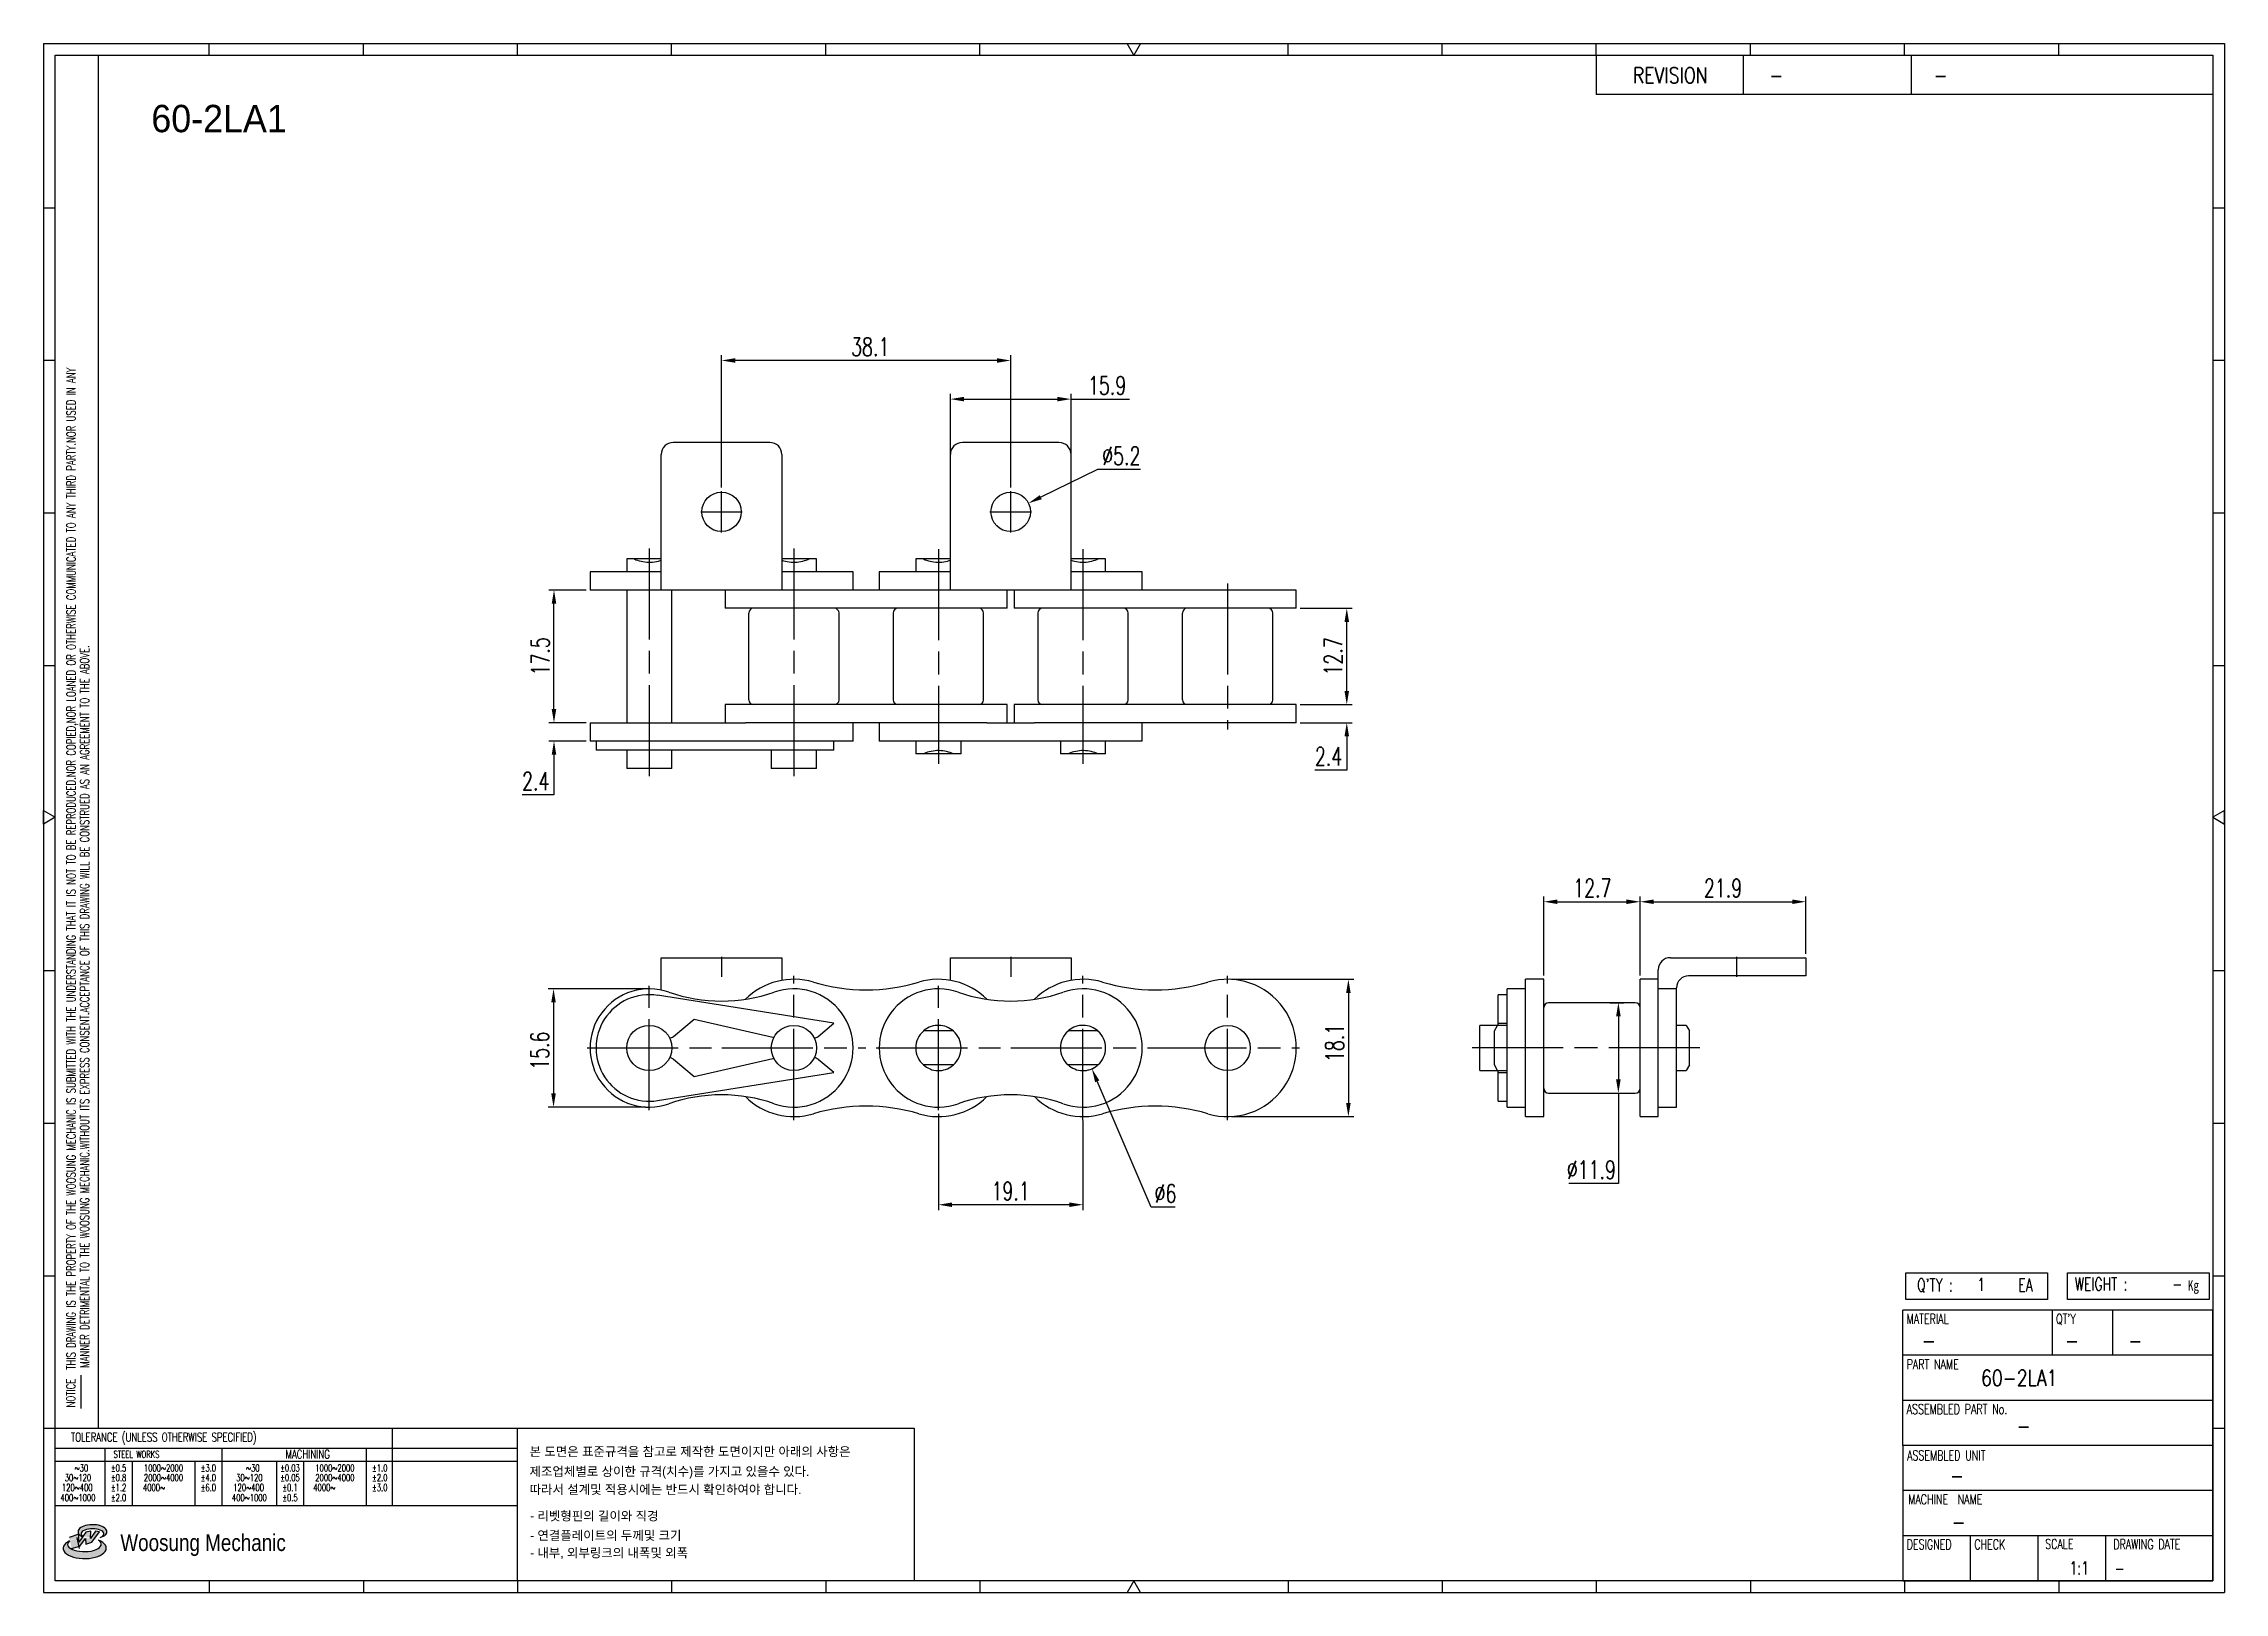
# Model space of a CAD drawing. Header units: millimetres. Extents: x 857 to 1145, y -1054 to -850.
import ezdxf
from ezdxf.enums import TextEntityAlignment as Align

# ---------------------------------------------------------------- set-up
doc = ezdxf.new("R2010")
doc.units = ezdxf.units.MM
doc.linetypes.add('AM_ISO08W050', pattern=[18, 12, -1.5, 3, -1.5])
doc.layers.get('Defpoints').update_dxf_attribs({"color": 80})
doc.layers.add('CL2', color=4, linetype='AM_ISO08W050', lineweight=25)
for name, color, linetype in [('S-DIM', 7, 'Continuous'), ('TITLE', 7, 'Continuous'), ('도면레이아웃', 7, 'Continuous')]:
    doc.layers.add(name, color=color, linetype=linetype)
doc.styles.add('HAN', font='ROMANS.shx', dxfattribs={"width": 0.7, "bigfont": 'whgtxt.shx'})
doc.styles.add('HKD_ST2', font='romans.shx', dxfattribs={"width": 0.7, "height": 4, "bigfont": '@extfont2.shx'})
doc.styles.add('HSG', font='SIMPLEX.shx', dxfattribs={"width": 0.7, "bigfont": 'HSG.shx'})
doc.styles.add('MtXpl_', font='Gulim.ttf')
doc.styles.add('SLDTEXTSTYLE4', font='arial.ttf', dxfattribs={"width": 0.8})
doc.dimstyles.new('AP1', dxfattribs={"dimtxt": 2.4, "dimasz": 1.8, "dimexe": 0.7, "dimexo": 0.5, "dimgap": 0.6, "dimtad": 1, "dimtoh": 1, "dimdec": 1, "dimrnd": 0.01, "dimzin": 9, "dimdsep": 46, "dimtxsty": 'HSG', "dimcen": 0, "dimclrd": 251, "dimclre": 251, "dimclrt": 60, "dimazin": 2, "dimtp": 1, "dimtm": 1, "dimtfac": 0.5, "dimtdec": 1, "dimtofl": 0, "dimtmove": 0, "dimatfit": 3, "dimfxl": 0, "dimtvp": 1, "dimtolj": 2, "dimlwd": -1, "dimlwe": -1, "dimarcsym": 0})

# ---------------------------------------------------------------- blocks, each defined once
blk = doc.blocks.new('MAST')
at = {"layer": '도면레이아웃'}
h = blk.add_hatch(color=10, dxfattribs=at)
h.paths.add_polyline_path([(1.544, 35.177), (1.554, 34.966), (1.779, 35.034), (2.054, 35.422), (1.908, 35.446), (1.728, 35.167), (1.741, 35.439), (1.547, 35.405), (1.292, 35.041), (1.295, 35.33), (0.943, 35.208), (1.03, 34.8), (1.336, 34.885)])
edge = h.paths.add_edge_path()
edge.add_ellipse((1.795, 35.421), major_axis=(-0.53, 0), ratio=0.487785, start_angle=122.36065, end_angle=403.39574)
edge.add_line((1.411, 35.244), (1.419, 35.261))
edge.add_ellipse((1.798, 35.344), major_axis=(-0.423, 0), ratio=0.444396, start_angle=131.58977, end_angle=386.19408, ccw=False)
edge = h.paths.add_edge_path()
edge.add_ellipse((1.512, 34.815), major_axis=(-0.793, 0), ratio=0.480113, start_angle=314.67633, end_angle=590.85213)
edge.add_ellipse((1.501, 34.958), major_axis=(-0.62, 0), ratio=0.43311, start_angle=331.7024, end_angle=574.42495, ccw=False)
at = {"color": 140}
for p, q in [((0, 90.118), (80.15, 90.118)), ((0, 90.118), (0, 33.191)), ((80.15, 90.118), (80.15, 33.191)), ((57.068, 89.693), (57.068, 88.246)), ((62.47, 89.693), (62.47, 88.246)), ((68.635, 89.693), (68.635, 88.246)), ((79.725, 88.246), (57.068, 88.246)), ((68.449, 43.961), (68.449, 44.936)), ((68.449, 44.936), (73.654, 44.936)), ((73.654, 44.936), (73.654, 43.961)), ((74.39, 43.961), (74.39, 44.936)), ((74.39, 44.936), (79.595, 44.936)), ((79.595, 44.936), (79.595, 43.961)), ((68.336, 38.59), (68.336, 43.563)), ((79.725, 43.563), (68.336, 43.563)), ((73.654, 43.961), (68.449, 43.961)), ((73.827, 43.563), (73.827, 41.905)), ((79.595, 43.961), (74.39, 43.961)), ((76.037, 43.563), (76.037, 41.905)), ((79.725, 38.59), (79.725, 43.563)), ((79.725, 41.905), (68.336, 41.905)), ((79.725, 40.248), (68.336, 40.248)), ((68.336, 38.59), (68.336, 33.616)), ((79.725, 38.59), (68.336, 38.59)), ((79.725, 33.616), (79.725, 38.59)), ((79.725, 36.932), (68.336, 36.932)), ((79.725, 35.274), (68.336, 35.274)), ((70.822, 33.616), (70.822, 35.274)), ((73.309, 33.616), (73.309, 35.274)), ((75.796, 33.616), (75.796, 35.274)), ((0, 33.191), (80.15, 33.191)), ((68.336, 33.616), (79.725, 33.616))]:
    blk.add_line(p, q, dxfattribs=at)
for p, q in [((6.089, 89.693), (6.089, 90.118)), ((11.753, 89.693), (11.753, 90.118)), ((17.418, 89.693), (17.418, 90.118)), ((23.082, 89.693), (23.082, 90.118)), ((28.746, 89.693), (28.746, 90.118)), ((34.411, 89.693), (34.411, 90.118)), ((45.739, 89.693), (45.739, 90.118)), ((51.404, 89.693), (51.404, 90.118)), ((57.068, 89.693), (57.068, 90.118)), ((62.732, 89.693), (62.732, 90.118)), ((68.397, 89.693), (68.397, 90.118)), ((74.061, 89.693), (74.061, 90.118)), ((0, 84.085), (0.425, 84.085)), ((79.725, 84.085), (80.15, 84.085)), ((0, 78.478), (0.425, 78.478)), ((79.725, 78.478), (80.15, 78.478)), ((0, 72.87), (0.425, 72.87)), ((79.725, 72.87), (80.15, 72.87)), ((0, 67.262), (0.425, 67.262)), ((79.725, 67.262), (80.15, 67.262)), ((0, 56.047), (0.425, 56.047)), ((79.725, 56.047), (80.15, 56.047)), ((0, 50.439), (0.425, 50.439)), ((79.725, 50.439), (80.15, 50.439)), ((0, 44.832), (0.425, 44.832)), ((79.725, 44.832), (80.15, 44.832)), ((1.377, 39.947), (1.377, 41.174)), ((0, 39.224), (0.425, 39.224)), ((79.725, 39.224), (80.15, 39.224)), ((6.089, 33.616), (6.089, 33.191)), ((11.753, 33.616), (11.753, 33.191)), ((17.418, 33.616), (17.418, 33.191)), ((23.082, 33.616), (23.082, 33.191)), ((28.746, 33.616), (28.746, 33.191)), ((34.411, 33.616), (34.411, 33.191)), ((45.739, 33.616), (45.739, 33.191)), ((51.404, 33.616), (51.404, 33.191)), ((57.068, 33.616), (57.068, 33.191)), ((62.732, 33.616), (62.732, 33.191)), ((68.397, 33.616), (68.397, 33.191)), ((74.061, 33.616), (74.061, 33.191))]:
    blk.add_line(p, q)
at = {"color": 2}
for p, q in [((2.017, 39.224), (2.017, 89.693)), ((0.425, 39.224), (17.418, 39.224)), ((0.425, 38.487), (17.418, 38.487)), ((2.257, 38.487), (2.257, 36.382)), ((6.557, 38.5), (6.557, 36.382)), ((11.857, 38.487), (11.857, 36.382)), ((12.816, 39.224), (12.816, 36.382)), ((17.418, 33.616), (17.418, 39.224)), ((0.425, 38.012), (17.418, 38.012)), ((3.257, 38.012), (3.257, 36.382)), ((5.557, 38.012), (5.557, 36.382)), ((8.557, 38.012), (8.557, 36.382)), ((9.557, 38.026), (9.557, 36.382)), ((0.425, 36.382), (17.418, 36.382))]:
    blk.add_line(p, q, dxfattribs=at)
for points in [[(40.075, 89.693), (39.83, 90.118), (40.32, 90.118)], [(0.425, 61.679), (0, 61.433), (0, 61.924)], [(79.725, 61.679), (80.15, 61.433), (80.15, 61.924)], [(40.075, 33.616), (39.83, 33.191), (40.32, 33.191)]]:
    blk.add_lwpolyline(points, close=True)
at = {"color": 140}
blk.add_lwpolyline([(0.425, 89.693), (79.725, 89.693), (79.725, 33.616), (0.425, 33.616)], close=True, dxfattribs=at)
at = {"layer": '도면레이아웃'}
for p, q in [((1.295, 35.33), (0.943, 35.208)), ((1.547, 35.405), (1.292, 35.041)), ((1.292, 35.041), (1.295, 35.33)), ((1.741, 35.439), (1.547, 35.405)), ((1.908, 35.446), (1.728, 35.167)), ((1.728, 35.167), (1.741, 35.439)), ((1.779, 35.034), (2.054, 35.422)), ((2.054, 35.422), (1.908, 35.446)), ((1.03, 34.8), (1.336, 34.885)), ((1.224, 35.208), (1.311, 34.8)), ((1.224, 35.208), (1.224, 35.208)), ((1.336, 34.885), (1.544, 35.177)), ((1.419, 35.261), (1.411, 35.244)), ((1.544, 35.177), (1.554, 34.966)), ((1.554, 34.966), (1.779, 35.034))]:
    blk.add_line(p, q, dxfattribs=at)
for centre, major_axis, ratio, start_param, end_param in [((1.795, 35.421), (-0.53, 0), 0.487785, 2.135596, 7.040584), ((1.798, 35.344), (-0.423, 0), 0.444396, 2.296675, 6.740358), ((1.512, 34.815), (-0.793, 0), 0.480113, 5.492138, 10.312315), ((1.501, 34.958), (-0.62, 0), 0.43311, 5.789299, 10.025607)]:
    blk.add_ellipse(centre, major_axis=major_axis, ratio=ratio, start_param=start_param, end_param=end_param, dxfattribs=at)
for s, height, style, width, p in [('REVISION', 0.5806, 'HAN', 0.8, (58.415, 88.664)), ('-', 0.581, 'HAN', 0.8, (63.426, 88.664)), ('-', 0.581, 'HAN', 0.8, (69.468, 88.664)), ("Q'TY : ", 0.4746, 'HKD_ST2', 0.7, (68.857, 44.253)), ('1', 0.475, 'HKD_ST2', 0.7, (71.071, 44.275)), ('EA', 0.4746, 'HKD_ST2', 0.7, (72.578, 44.253)), ('WEIGHT : ', 0.4746, 'HKD_ST2', 0.7, (74.65, 44.286)), ('-', 0.581, 'HAN', 0.8, (69.029, 42.157)), ('-', 0.581, 'HAN', 0.8, (74.289, 42.157)), ('-', 0.581, 'HAN', 0.8, (76.623, 42.157)), ('-', 0.581, 'HAN', 0.8, (72.515, 39.013)), ('-', 0.581, 'HAN', 0.8, (70.067, 37.189)), ('-', 0.581, 'HAN', 0.8, (70.126, 35.48)), ('1:1', 0.4746, 'HKD_ST2', 0.7, (74.458, 33.848)), ('-', 0.475, 'HKD_ST2', 0.7, (76.112, 33.837))]:
    blk.add_text(s, height=height, dxfattribs=dict(style=style, width=width)).set_placement(p)
at = {"color": 6, "style": 'HKD_ST2', "width": 0.7}
for s, p in [(' THIS DRAWING IS THE PROPERTY OF THE WOOSUNG MECHANIC IS SUBMITTED WITH THE UNDERSTANDING THAT IT IS NOT TO BE REPRODUCED.NOR COPIED,NOR LOANED OR OTHERWISE COMMUNICATED TO ANY THIRD PARTY.NOR USED IN ANY', (1.173, 41.217)), ('MANNER DETRIMENTAL TO THE WOOSUNG MECHANIC.WITHOUT ITS EXPRESS CONSENT.ACCEPTANCE OF THIS DRAWING WILL BE CONSTRUED AS AN AGREEMENT TO THE ABOVE.', (1.672, 41.447))]:
    blk.add_text(s, height=0.326266, rotation=90, dxfattribs=at).set_placement(p)
at = {"style": 'HKD_ST2', "width": 0.7}
blk.add_text('-', height=0.475, dxfattribs=at).set_placement((78.613, 44.286), align=Align.RIGHT)
at = {"color": 254, "style": 'HKD_ST2', "width": 0.7}
for s, height, p in [('MATERIAL', 0.3651, (68.474, 43.425)), ("QT'Y", 0.3651, (73.965, 43.425)), ('PART NAME', 0.3651, (68.474, 41.756)), ('ASSEMBLED PART No.', 0.36511, (68.474, 40.109)), ('ASSEMBLED UNIT', 0.36511, (68.49, 38.408)), ('MACHINE  NAME', 0.36511, (68.532, 36.794)), ('DESIGNED', 0.3651, (68.474, 35.136)), ('CHECK', 0.3651, (70.961, 35.136)), ('SCALE', 0.3651, (73.566, 35.153)), ('DRAWING DATE', 0.36511, (76.071, 35.141))]:
    blk.add_text(s, height=height, dxfattribs=at).set_placement(p, align=Align.TOP_LEFT)
at = {"style": 'HKD_ST2', "width": 0.7}
blk.add_text('NOTICE', height=0.3263, rotation=90, dxfattribs=at).set_placement((1.163, 39.988))
blk.add_text('TOLERANCE (UNLESS OTHERWISE SPECIFIED)', height=0.32627, dxfattribs=at).set_placement((4.417, 38.896), align=Align.MIDDLE_CENTER)
at = {"color": 4, "style": 'HKD_ST2', "width": 0.7}
for s, height, p in [('%%12630', 0.261, (1.389, 37.762)), ('1000%%1262000', 0.26101, (4.407, 37.762)), ('%%12630', 0.261, (7.689, 37.762)), ('1000%%1262000', 0.26101, (10.707, 37.762)), ('120%%126400', 0.26101, (1.237, 37.045)), ('30%%126120', 0.261, (1.263, 37.411)), ('4000%%126', 0.261, (4.061, 37.045)), ('2000%%1264000', 0.26101, (4.407, 37.411)), ('120%%126400', 0.26101, (7.537, 37.045)), ('30%%126120', 0.261, (7.563, 37.411)), ('4000%%126', 0.261, (10.321, 37.045)), ('2000%%1264000', 0.26101, (10.707, 37.411)), ('400%%1261000', 0.26101, (1.263, 36.67)), ('400%%1261000', 0.26101, (7.563, 36.67))]:
    blk.add_text(s, height=height, dxfattribs=at).set_placement(p, align=Align.MIDDLE_CENTER)
for s, height, p in [('%%P0.5', 0.261, (2.757, 37.762)), ('STEEL WORKS', 0.26101, (3.416, 38.268)), ('%%P3.0', 0.261, (6.057, 37.762)), ('%%P0.03', 0.261, (9.057, 37.762)), ('MACHINING', 0.3263, (9.707, 38.27)), ('%%P1.0', 0.261, (12.357, 37.762)), ('%%P0.8', 0.261, (2.757, 37.411)), ('%%P1.2', 0.261, (2.757, 37.045)), ('%%P4.0', 0.261, (6.057, 37.411)), ('%%P6.0', 0.261, (6.057, 37.045)), ('%%P0.05', 0.261, (9.057, 37.411)), ('%%P0.1', 0.261, (9.057, 37.045)), ('%%P2.0', 0.261, (12.357, 37.411)), ('%%P3.0', 0.261, (12.357, 37.045)), ('%%P2.0', 0.261, (2.757, 36.67)), ('%%P0.5', 0.261, (9.057, 36.67))]:
    blk.add_text(s, height=height, dxfattribs=at).set_placement(p, align=Align.MIDDLE)
at = {"color": 1, "style": 'SLDTEXTSTYLE4', "width": 0.8}
blk.add_text('Woosung Mechanic', height=0.61957, dxfattribs=at).set_placement((2.822, 34.711))
at = {"layer": 'TITLE', "width": 0.8}
blk.add_text('Kg', height=0.3789, dxfattribs=at).set_placement((78.807, 44.286))
blk = doc.blocks.new('*D2')
at = {"layer": 'Defpoints', "color": 0, "transparency": 16777216}
for p in [(1067.69, -962.83), (1054.99, -973.05), (1067.69, -973.05)]:
    blk.add_point(p, dxfattribs=at)
at = {"layer": 'S-DIM', "color": 251, "linetype": 'ByBlock', "transparency": 16777216}
for p, q in [((1054.99, -972.55), (1054.99, -962.13)), ((1067.69, -972.55), (1067.69, -962.13)), ((1056.79, -962.83), (1065.89, -962.83))]:
    blk.add_line(p, q, dxfattribs=at)
at = {"layer": 'S-DIM', "color": 251, "transparency": 16777216}
for points in [[(1056.79, -962.53), (1056.79, -963.13), (1054.99, -962.83)], [(1065.89, -962.53), (1065.89, -963.13), (1067.69, -962.83)]]:
    blk.add_solid(points, dxfattribs=at)
at = {"layer": 'S-DIM', "color": 60, "transparency": 16777216, "insert": (1061.4, -961.03), "char_height": 2.4, "attachment_point": 5, "style": 'HSG'}
blk.add_mtext('\\A2;12.7', dxfattribs=at)
blk = doc.blocks.new('*D3')
at = {"layer": 'Defpoints', "color": 0, "transparency": 16777216}
for p in [(1089.54, -962.83), (1089.54, -970.2), (1067.69, -973.05)]:
    blk.add_point(p, dxfattribs=at)
at = {"layer": 'S-DIM', "color": 251, "linetype": 'ByBlock', "transparency": 16777216}
for p, q in [((1067.69, -972.55), (1067.69, -962.13)), ((1089.54, -969.7), (1089.54, -962.13)), ((1069.49, -962.83), (1087.74, -962.83))]:
    blk.add_line(p, q, dxfattribs=at)
at = {"layer": 'S-DIM', "color": 251, "transparency": 16777216}
for points in [[(1069.49, -962.53), (1069.49, -963.13), (1067.69, -962.83)], [(1087.74, -962.53), (1087.74, -963.13), (1089.54, -962.83)]]:
    blk.add_solid(points, dxfattribs=at)
at = {"layer": 'S-DIM', "color": 60, "transparency": 16777216, "insert": (1078.62, -961.03), "char_height": 2.4, "attachment_point": 5, "style": 'HSG'}
blk.add_mtext('\\A2;21.9', dxfattribs=at)
blk = doc.blocks.new('*D4')
at = {"layer": 'Defpoints', "color": 0, "transparency": 16777216}
for p in [(1063.2, -976.14), (1063.2, -988.05), (1064.83, -988.05)]:
    blk.add_point(p, dxfattribs=at)
at = {"layer": 'S-DIM', "color": 251, "linetype": 'ByBlock', "transparency": 16777216}
for p, q in [((1063.7, -976.14), (1065.53, -976.14)), ((1064.83, -977.94), (1064.83, -986.25)), ((1063.7, -988.05), (1065.53, -988.05)), ((1064.83, -988.05), (1064.83, -999.96)), ((1064.83, -999.96), (1058.31, -999.96))]:
    blk.add_line(p, q, dxfattribs=at)
at = {"layer": 'S-DIM', "color": 251, "transparency": 16777216}
for points in [[(1064.53, -977.94), (1065.13, -977.94), (1064.83, -976.14)], [(1064.53, -986.25), (1065.13, -986.25), (1064.83, -988.05)]]:
    blk.add_solid(points, dxfattribs=at)
at = {"layer": 'S-DIM', "color": 60, "transparency": 16777216, "insert": (1061.27, -998.16), "char_height": 2.4, "attachment_point": 5, "style": 'HSG'}
blk.add_mtext('\\A2;%%c11.9', dxfattribs=at)
blk = doc.blocks.new('*D5')
at = {"layer": 'Defpoints', "color": 0, "transparency": 16777216}
for p in [(1022.38, -936.85), (1022.38, -939.25), (1029.04, -936.85)]:
    blk.add_point(p, dxfattribs=at)
at = {"layer": 'S-DIM', "color": 251, "linetype": 'ByBlock', "transparency": 16777216}
for p, q in [((1029.04, -935.05), (1029.04, -933.25)), ((1022.88, -936.85), (1029.74, -936.85)), ((1022.88, -939.25), (1029.74, -939.25)), ((1029.04, -941.05), (1029.04, -945.47)), ((1029.04, -945.47), (1024.84, -945.47))]:
    blk.add_line(p, q, dxfattribs=at)
at = {"layer": 'S-DIM', "color": 251, "transparency": 16777216}
for points in [[(1028.74, -935.05), (1029.34, -935.05), (1029.04, -936.85)], [(1028.74, -941.05), (1029.34, -941.05), (1029.04, -939.25)]]:
    blk.add_solid(points, dxfattribs=at)
at = {"layer": 'S-DIM', "color": 60, "transparency": 16777216, "insert": (1026.64, -943.67), "char_height": 2.4, "attachment_point": 5, "style": 'HSG'}
blk.add_mtext('\\A2;2.4', dxfattribs=at)
blk = doc.blocks.new('*D6')
at = {"layer": 'Defpoints', "color": 0, "transparency": 16777216}
for p in [(1022.38, -924.15), (1029.04, -924.15), (1022.38, -936.85)]:
    blk.add_point(p, dxfattribs=at)
at = {"layer": 'S-DIM', "color": 251, "linetype": 'ByBlock', "transparency": 16777216}
for p, q in [((1022.88, -924.15), (1029.74, -924.15)), ((1029.04, -935.05), (1029.04, -925.95)), ((1022.88, -936.85), (1029.74, -936.85))]:
    blk.add_line(p, q, dxfattribs=at)
at = {"layer": 'S-DIM', "color": 251, "transparency": 16777216}
for points in [[(1028.74, -925.95), (1029.34, -925.95), (1029.04, -924.15)], [(1028.74, -935.05), (1029.34, -935.05), (1029.04, -936.85)]]:
    blk.add_solid(points, dxfattribs=at)
at = {"layer": 'S-DIM', "color": 60, "transparency": 16777216, "insert": (1027.24, -930.5), "char_height": 2.4, "attachment_point": 5, "rotation": 90, "style": 'HSG'}
blk.add_mtext('\\A2;12.7', dxfattribs=at)
blk = doc.blocks.new('*D7')
at = {"layer": 'Defpoints', "color": 0, "transparency": 16777216}
for p in [(946.65, -891.5), (946.65, -908.72), (984.75, -908.72)]:
    blk.add_point(p, dxfattribs=at)
at = {"layer": 'S-DIM', "color": 251, "linetype": 'ByBlock', "transparency": 16777216}
for p, q in [((946.65, -908.22), (946.65, -890.8)), ((984.75, -908.22), (984.75, -890.8)), ((982.95, -891.5), (948.45, -891.5))]:
    blk.add_line(p, q, dxfattribs=at)
at = {"layer": 'S-DIM', "color": 251, "transparency": 16777216}
for points in [[(948.45, -891.2), (948.45, -891.8), (946.65, -891.5)], [(982.95, -891.2), (982.95, -891.8), (984.75, -891.5)]]:
    blk.add_solid(points, dxfattribs=at)
at = {"layer": 'S-DIM', "color": 60, "transparency": 16777216, "insert": (966.24, -889.7), "char_height": 2.4, "attachment_point": 5, "style": 'HSG'}
blk.add_mtext('\\A2;38.1', dxfattribs=at)
blk = doc.blocks.new('*D8')
at = {"layer": 'Defpoints', "color": 0, "transparency": 16777216}
for p in [(992.7, -896.59), (976.8, -905.1), (992.7, -906.06)]:
    blk.add_point(p, dxfattribs=at)
at = {"layer": 'S-DIM', "color": 251, "linetype": 'ByBlock', "transparency": 16777216}
for p, q in [((976.8, -904.6), (976.8, -895.89)), ((978.6, -896.59), (990.9, -896.59)), ((992.7, -905.56), (992.7, -895.89)), ((992.7, -896.59), (1000.42, -896.59))]:
    blk.add_line(p, q, dxfattribs=at)
at = {"layer": 'S-DIM', "color": 251, "transparency": 16777216}
for points in [[(978.6, -896.29), (978.6, -896.89), (976.8, -896.59)], [(990.9, -896.29), (990.9, -896.89), (992.7, -896.59)]]:
    blk.add_solid(points, dxfattribs=at)
at = {"layer": 'S-DIM', "color": 60, "transparency": 16777216, "insert": (997.46, -894.79), "char_height": 2.4, "attachment_point": 5, "style": 'HSG'}
blk.add_mtext('\\A2;15.9', dxfattribs=at)
blk = doc.blocks.new('*D9')
at = {"layer": 'Defpoints', "color": 0, "transparency": 16777216}
for p in [(987.09, -910.31), (982.41, -912.59)]:
    blk.add_point(p, dxfattribs=at)
at = {"layer": 'S-DIM', "color": 251, "linetype": 'ByBlock', "transparency": 16777216}
for p, q in [((996.21, -905.87), (988.71, -909.52)), ((1001.85, -905.87), (996.21, -905.87))]:
    blk.add_line(p, q, dxfattribs=at)
at = {"layer": 'S-DIM', "color": 251, "transparency": 16777216}
blk.add_solid([(988.58, -909.25), (988.84, -909.79), (987.09, -910.31)], dxfattribs=at)
at = {"layer": 'S-DIM', "color": 60, "transparency": 16777216, "insert": (999.33, -904.07), "char_height": 2.4, "attachment_point": 5, "style": 'HSG'}
blk.add_mtext('\\A2;∅5.2', dxfattribs=at)
blk = doc.blocks.new('*D10')
at = {"layer": 'Defpoints', "color": 0, "transparency": 16777216}
for p in [(924.57, -939.25), (929.33, -939.25), (929.33, -941.65)]:
    blk.add_point(p, dxfattribs=at)
at = {"layer": 'S-DIM', "color": 251, "linetype": 'ByBlock', "transparency": 16777216}
for p, q in [((924.57, -937.45), (924.57, -935.65)), ((928.83, -939.25), (923.87, -939.25)), ((928.83, -941.65), (923.87, -941.65)), ((924.57, -943.45), (924.57, -948.74)), ((924.57, -948.74), (920.37, -948.74))]:
    blk.add_line(p, q, dxfattribs=at)
at = {"layer": 'S-DIM', "color": 251, "transparency": 16777216}
for points in [[(924.27, -937.45), (924.87, -937.45), (924.57, -939.25)], [(924.27, -943.45), (924.87, -943.45), (924.57, -941.65)]]:
    blk.add_solid(points, dxfattribs=at)
at = {"layer": 'S-DIM', "color": 60, "transparency": 16777216, "insert": (922.17, -946.94), "char_height": 2.4, "attachment_point": 5, "style": 'HSG'}
blk.add_mtext('\\A2;2.4', dxfattribs=at)
blk = doc.blocks.new('*D11')
at = {"layer": 'Defpoints', "color": 0, "transparency": 16777216}
for p in [(924.57, -921.75), (929.33, -921.75), (929.33, -939.25)]:
    blk.add_point(p, dxfattribs=at)
at = {"layer": 'S-DIM', "color": 251, "linetype": 'ByBlock', "transparency": 16777216}
for p, q in [((928.83, -921.75), (923.87, -921.75)), ((924.57, -937.45), (924.57, -923.55)), ((928.83, -939.25), (923.87, -939.25))]:
    blk.add_line(p, q, dxfattribs=at)
at = {"layer": 'S-DIM', "color": 251, "transparency": 16777216}
for points in [[(924.27, -923.55), (924.87, -923.55), (924.57, -921.75)], [(924.27, -937.45), (924.87, -937.45), (924.57, -939.25)]]:
    blk.add_solid(points, dxfattribs=at)
at = {"layer": 'S-DIM', "color": 60, "transparency": 16777216, "insert": (922.77, -930.5), "char_height": 2.4, "attachment_point": 5, "rotation": 90, "style": 'HSG'}
blk.add_mtext('\\A2;17.5', dxfattribs=at)
blk = doc.blocks.new('*D12')
at = {"layer": 'Defpoints', "color": 0, "transparency": 16777216}
for p in [(937.13, -974.3), (924.51, -989.9), (937.13, -989.9)]:
    blk.add_point(p, dxfattribs=at)
at = {"layer": 'S-DIM', "color": 251, "linetype": 'ByBlock', "transparency": 16777216}
for p, q in [((936.63, -974.3), (923.81, -974.3)), ((924.51, -976.1), (924.51, -988.1)), ((936.63, -989.9), (923.81, -989.9))]:
    blk.add_line(p, q, dxfattribs=at)
at = {"layer": 'S-DIM', "color": 251, "transparency": 16777216}
for points in [[(924.21, -976.1), (924.81, -976.1), (924.51, -974.3)], [(924.21, -988.1), (924.81, -988.1), (924.51, -989.9)]]:
    blk.add_solid(points, dxfattribs=at)
at = {"layer": 'S-DIM', "color": 60, "transparency": 16777216, "insert": (922.71, -982.46), "char_height": 2.4, "attachment_point": 5, "rotation": 90, "style": 'HSG'}
blk.add_mtext('\\A2;15.6', dxfattribs=at)
blk = doc.blocks.new('*D13')
at = {"layer": 'Defpoints', "color": 0, "transparency": 16777216}
for p in [(1013.33, -973.05), (1013.33, -991.15), (1029.25, -991.15)]:
    blk.add_point(p, dxfattribs=at)
at = {"layer": 'S-DIM', "color": 251, "linetype": 'ByBlock', "transparency": 16777216}
for p, q in [((1013.83, -973.05), (1029.95, -973.05)), ((1029.25, -974.85), (1029.25, -989.35)), ((1013.83, -991.15), (1029.95, -991.15))]:
    blk.add_line(p, q, dxfattribs=at)
at = {"layer": 'S-DIM', "color": 251, "transparency": 16777216}
for points in [[(1028.95, -974.85), (1029.55, -974.85), (1029.25, -973.05)], [(1028.95, -989.35), (1029.55, -989.35), (1029.25, -991.15)]]:
    blk.add_solid(points, dxfattribs=at)
at = {"layer": 'S-DIM', "color": 60, "transparency": 16777216, "insert": (1027.45, -981.43), "char_height": 2.4, "attachment_point": 5, "rotation": 90, "style": 'HSG'}
blk.add_mtext('\\A2;18.1', dxfattribs=at)
blk = doc.blocks.new('*D14')
at = {"layer": 'Defpoints', "color": 0, "transparency": 16777216}
for p in [(975.23, -990.29), (994.28, -991.15), (975.23, -1002.76)]:
    blk.add_point(p, dxfattribs=at)
at = {"layer": 'S-DIM', "color": 251, "linetype": 'ByBlock', "transparency": 16777216}
for p, q in [((975.23, -990.79), (975.23, -1003.46)), ((994.28, -991.65), (994.28, -1003.46)), ((992.48, -1002.76), (977.03, -1002.76))]:
    blk.add_line(p, q, dxfattribs=at)
at = {"layer": 'S-DIM', "color": 251, "transparency": 16777216}
for points in [[(977.03, -1002.46), (977.03, -1003.06), (975.23, -1002.76)], [(992.48, -1002.46), (992.48, -1003.06), (994.28, -1002.76)]]:
    blk.add_solid(points, dxfattribs=at)
at = {"layer": 'S-DIM', "color": 60, "transparency": 16777216, "insert": (984.74, -1000.96), "char_height": 2.4, "attachment_point": 5, "style": 'HSG'}
blk.add_mtext('\\A2;19.1', dxfattribs=at)
blk = doc.blocks.new('*D15')
at = {"layer": 'Defpoints', "color": 0, "transparency": 16777216}
for p in [(993.1, -979.36), (995.45, -984.84)]:
    blk.add_point(p, dxfattribs=at)
at = {"layer": 'S-DIM', "color": 251, "linetype": 'ByBlock', "transparency": 16777216}
for p, q in [((1003.27, -1003.08), (996.16, -986.49)), ((1006.43, -1003.08), (1003.27, -1003.08))]:
    blk.add_line(p, q, dxfattribs=at)
blk.add_arc((994.28, -982.1), 2.98, 279.7382, 301.7962, dxfattribs=at)
at = {"layer": 'S-DIM', "color": 251, "transparency": 16777216}
blk.add_solid([(996.43, -986.37), (995.88, -986.61), (995.45, -984.84)], dxfattribs=at)
at = {"layer": 'S-DIM', "color": 60, "transparency": 16777216, "insert": (1005.15, -1001.28), "char_height": 2.4, "attachment_point": 5, "style": 'HSG'}
blk.add_mtext('\\A2;∅6', dxfattribs=at)

msp = doc.modelspace()

# ---------------------------------------------------------------- linework, layer by layer
for p, q in [((953.01, -902.3), (940.29, -902.3)), ((991.11, -902.3), (978.39, -902.3)), ((938.7, -921.75), (938.7, -903.89)), ((954.6, -903.89), (954.6, -921.75)), ((976.8, -921.75), (976.8, -903.89)), ((992.7, -921.75), (992.7, -903.89)), ((938.7, -919.35), (929.33, -919.35)), ((929.33, -919.35), (929.33, -921.75)), ((938.7, -917.65), (934.15, -917.65)), ((934.15, -917.65), (934.15, -919.35)), ((935.16, -917.65), (935.36, -917.75)), ((935.36, -917.75), (935.57, -917.83)), ((935.57, -917.83), (935.8, -917.9)), ((935.8, -917.9), (936.04, -917.96)), ((936.04, -917.96), (936.28, -918.01)), ((936.28, -918.01), (936.54, -918.05)), ((936.54, -918.05), (936.79, -918.07)), ((936.79, -918.07), (937.05, -918.08)), ((937.05, -918.08), (937.31, -918.08)), ((937.31, -918.08), (937.57, -918.06)), ((937.57, -918.06), (937.83, -918.03)), ((937.83, -918.03), (938.08, -917.99)), ((938.08, -917.99), (938.32, -917.94)), ((938.32, -917.94), (938.55, -917.87)), ((938.55, -917.87), (938.7, -917.82)), ((959.16, -917.65), (954.6, -917.65)), ((954.6, -917.82), (954.83, -917.9)), ((963.98, -919.35), (954.6, -919.35)), ((954.83, -917.9), (955.06, -917.96)), ((955.06, -917.96), (955.31, -918.01)), ((955.31, -918.01), (955.56, -918.04)), ((955.56, -918.04), (955.82, -918.07)), ((955.82, -918.07), (956.08, -918.08)), ((956.08, -918.08), (956.34, -918.08)), ((956.34, -918.08), (956.6, -918.06)), ((956.6, -918.06), (956.85, -918.04)), ((956.85, -918.04), (957.1, -918)), ((957.1, -918), (957.35, -917.94)), ((957.35, -917.94), (957.58, -917.88)), ((957.58, -917.88), (957.8, -917.8)), ((957.8, -917.8), (958.01, -917.72)), ((958.01, -917.72), (958.15, -917.65)), ((959.16, -919.35), (959.16, -917.65)), ((963.98, -921.75), (963.98, -919.35)), ((976.8, -919.35), (967.43, -919.35)), ((967.43, -919.35), (967.43, -921.75)), ((976.8, -917.65), (972.25, -917.65)), ((972.25, -917.65), (972.25, -919.35)), ((973.26, -917.65), (973.46, -917.75)), ((973.46, -917.75), (973.67, -917.83)), ((973.67, -917.83), (973.9, -917.9)), ((973.9, -917.9), (974.14, -917.96)), ((974.14, -917.96), (974.38, -918.01)), ((974.38, -918.01), (974.64, -918.05)), ((974.64, -918.05), (974.89, -918.07)), ((974.89, -918.07), (975.15, -918.08)), ((975.15, -918.08), (975.41, -918.08)), ((975.41, -918.08), (975.67, -918.06)), ((975.67, -918.06), (975.93, -918.03)), ((975.93, -918.03), (976.18, -917.99)), ((976.18, -917.99), (976.42, -917.94)), ((976.42, -917.94), (976.65, -917.87)), ((976.65, -917.87), (976.8, -917.82)), ((997.26, -917.65), (992.7, -917.65)), ((992.7, -917.82), (992.93, -917.9)), ((1002.08, -919.35), (992.7, -919.35)), ((992.93, -917.9), (993.16, -917.96)), ((993.16, -917.96), (993.41, -918.01)), ((993.41, -918.01), (993.66, -918.04)), ((993.66, -918.04), (993.92, -918.07)), ((993.92, -918.07), (994.18, -918.08)), ((994.18, -918.08), (994.44, -918.08)), ((994.44, -918.08), (994.7, -918.06)), ((994.7, -918.06), (994.95, -918.04)), ((994.95, -918.04), (995.2, -918)), ((995.2, -918), (995.45, -917.94)), ((995.45, -917.94), (995.68, -917.88)), ((995.68, -917.88), (995.9, -917.8)), ((995.9, -917.8), (996.11, -917.72)), ((996.11, -917.72), (996.25, -917.65)), ((997.26, -919.35), (997.26, -917.65)), ((1002.08, -921.75), (1002.08, -919.35)), ((954.6, -921.75), (929.33, -921.75)), ((934.15, -921.75), (934.15, -939.25)), ((940.11, -939.25), (940.11, -921.75)), ((947.13, -921.75), (947.13, -924.15)), ((976.8, -921.75), (954.6, -921.75)), ((992.7, -921.75), (976.8, -921.75)), ((984.28, -924.15), (984.28, -921.75)), ((985.23, -921.75), (985.23, -924.15)), ((1022.38, -921.75), (992.7, -921.75)), ((1022.38, -924.15), (1022.38, -921.75)), ((984.28, -924.15), (947.13, -924.15)), ((950.22, -924.79), (950.22, -936.22)), ((962.13, -936.22), (962.13, -924.79)), ((969.27, -924.79), (969.27, -936.22)), ((981.18, -936.22), (981.18, -924.79)), ((1022.38, -924.15), (985.23, -924.15)), ((988.32, -924.79), (988.32, -936.22)), ((1000.23, -936.22), (1000.23, -924.79)), ((1007.37, -924.79), (1007.37, -936.22)), ((1019.28, -936.22), (1019.28, -924.79)), ((929.33, -939.25), (949.79, -939.25)), ((929.33, -939.25), (929.33, -941.65)), ((947.13, -936.85), (947.13, -939.25)), ((984.28, -936.85), (947.13, -936.85)), ((981.61, -939.25), (949.79, -939.25)), ((963.98, -941.65), (963.98, -939.25)), ((967.43, -939.25), (967.43, -941.65)), ((981.61, -939.25), (987.89, -939.25)), ((984.28, -939.25), (984.28, -936.85)), ((985.23, -936.85), (985.23, -939.25)), ((1022.38, -936.85), (985.23, -936.85)), ((1022.38, -939.25), (987.89, -939.25)), ((1002.08, -941.65), (1002.08, -939.25)), ((1022.38, -939.25), (1022.38, -936.85)), ((963.98, -941.65), (929.33, -941.65)), ((930.11, -941.65), (930.11, -942.85)), ((961.45, -942.85), (961.45, -941.65)), ((1002.08, -941.65), (967.43, -941.65)), ((972.25, -941.65), (972.25, -943.35)), ((978.21, -943.35), (978.21, -941.65)), ((991.3, -941.65), (991.3, -943.35)), ((997.26, -943.35), (997.26, -941.65)), ((961.45, -942.85), (930.11, -942.85)), ((934.15, -942.85), (934.15, -945.25)), ((940.11, -945.25), (934.15, -945.25)), ((940.11, -945.25), (940.11, -942.85)), ((953.2, -942.85), (953.2, -945.25)), ((959.16, -945.25), (953.2, -945.25)), ((959.16, -945.25), (959.16, -942.85)), ((978.21, -943.35), (972.25, -943.35)), ((973.37, -943.3), (973.26, -943.35)), ((973.58, -943.21), (973.37, -943.3)), ((973.8, -943.13), (973.58, -943.21)), ((974.03, -943.07), (973.8, -943.13)), ((974.28, -943.01), (974.03, -943.07)), ((974.53, -942.97), (974.28, -943.01)), ((974.78, -942.94), (974.53, -942.97)), ((975.04, -942.92), (974.78, -942.94)), ((975.3, -942.92), (975.04, -942.92)), ((975.56, -942.93), (975.3, -942.92)), ((975.82, -942.96), (975.56, -942.93)), ((976.07, -942.99), (975.82, -942.96)), ((976.31, -943.04), (976.07, -942.99)), ((976.55, -943.1), (976.31, -943.04)), ((976.78, -943.17), (976.55, -943.1)), ((977, -943.26), (976.78, -943.17)), ((977.2, -943.35), (977, -943.26)), ((997.26, -943.35), (991.3, -943.35)), ((992.42, -943.3), (992.31, -943.35)), ((992.63, -943.21), (992.42, -943.3)), ((992.85, -943.13), (992.63, -943.21)), ((993.08, -943.07), (992.85, -943.13)), ((993.33, -943.01), (993.08, -943.07)), ((993.58, -942.97), (993.33, -943.01)), ((993.83, -942.94), (993.58, -942.97)), ((994.09, -942.92), (993.83, -942.94)), ((994.35, -942.92), (994.09, -942.92)), ((994.61, -942.93), (994.35, -942.92)), ((994.87, -942.96), (994.61, -942.93)), ((995.12, -942.99), (994.87, -942.96)), ((995.36, -943.04), (995.12, -942.99)), ((995.6, -943.1), (995.36, -943.04)), ((995.83, -943.17), (995.6, -943.1)), ((996.05, -943.26), (995.83, -943.17)), ((996.25, -943.35), (996.05, -943.26)), ((938.7, -974.46), (938.7, -970.2)), ((938.7, -970.2), (954.6, -970.2)), ((954.6, -970.2), (954.6, -973.19)), ((976.8, -973.19), (976.8, -970.2)), ((976.8, -970.2), (992.7, -970.2)), ((992.7, -970.2), (992.7, -973.19)), ((1071.68, -970.2), (1089.54, -970.2)), ((1089.54, -970.2), (1089.54, -972.6)), ((1054.99, -973.05), (1052.59, -973.05)), ((1052.59, -991.15), (1052.59, -973.05)), ((1054.99, -991.15), (1054.99, -973.05)), ((1070.09, -973.05), (1067.69, -973.05)), ((1067.69, -991.15), (1067.69, -973.05)), ((1070.09, -973.05), (1070.09, -971.79)), ((1070.09, -991.15), (1070.09, -973.05)), ((1072.49, -989.9), (1072.49, -974.19)), ((1089.54, -972.6), (1074.08, -972.6)), ((961.45, -978.84), (938.22, -975.16)), ((1050.19, -975.08), (1048.99, -975.08)), ((1048.99, -979.12), (1048.99, -975.08)), ((1052.59, -974.3), (1050.19, -974.3)), ((1050.19, -989.9), (1050.19, -974.3)), ((1067.06, -976.14), (1055.63, -976.14)), ((1072.49, -974.3), (1070.09, -974.3)), ((940.31, -980.6), (943.04, -978.31)), ((943.04, -978.31), (953.4, -980.67)), ((959.36, -980.6), (961.45, -978.84)), ((973.37, -979.77), (973.26, -979.86)), ((977.2, -979.86), (973.26, -979.86)), ((973.58, -979.62), (973.37, -979.77)), ((973.8, -979.48), (973.58, -979.62)), ((974.03, -979.37), (973.8, -979.48)), ((974.28, -979.27), (974.03, -979.37)), ((974.53, -979.2), (974.28, -979.27)), ((974.78, -979.15), (974.53, -979.2)), ((975.04, -979.12), (974.78, -979.15)), ((975.3, -979.12), (975.04, -979.12)), ((975.56, -979.14), (975.3, -979.12)), ((975.82, -979.18), (975.56, -979.14)), ((976.07, -979.24), (975.82, -979.18)), ((976.31, -979.32), (976.07, -979.24)), ((976.55, -979.43), (976.31, -979.32)), ((976.78, -979.56), (976.55, -979.43)), ((977, -979.7), (976.78, -979.56)), ((977.2, -979.86), (977, -979.7)), ((992.42, -979.77), (992.31, -979.86)), ((996.25, -979.86), (992.31, -979.86)), ((992.63, -979.62), (992.42, -979.77)), ((992.85, -979.48), (992.63, -979.62)), ((993.08, -979.37), (992.85, -979.48)), ((993.33, -979.27), (993.08, -979.37)), ((993.58, -979.2), (993.33, -979.27)), ((993.83, -979.15), (993.58, -979.2)), ((994.09, -979.12), (993.83, -979.15)), ((994.35, -979.12), (994.09, -979.12)), ((994.61, -979.14), (994.35, -979.12)), ((994.87, -979.18), (994.61, -979.14)), ((995.12, -979.24), (994.87, -979.18)), ((995.36, -979.32), (995.12, -979.24)), ((995.6, -979.43), (995.36, -979.32)), ((995.83, -979.56), (995.6, -979.43)), ((996.05, -979.7), (995.83, -979.56)), ((996.25, -979.86), (996.05, -979.7)), ((1046.59, -985.08), (1046.59, -979.12)), ((1048.92, -979.12), (1046.59, -979.12)), ((1048.49, -979.86), (1048.92, -979.12)), ((1048.49, -984.33), (1048.49, -979.86)), ((1050.19, -979.12), (1048.92, -979.12)), ((1048.99, -978.84), (1050.19, -978.84)), ((1073.76, -979.12), (1072.49, -979.12)), ((1073.76, -979.12), (1074.19, -979.86)), ((1074.19, -984.33), (1074.19, -979.86)), ((938.22, -989.03), (961.45, -985.35)), ((943.04, -985.89), (940.31, -983.6)), ((953.4, -983.53), (943.04, -985.89)), ((961.45, -985.35), (959.36, -983.6)), ((973.26, -984.33), (973.46, -984.5)), ((977.2, -984.33), (973.26, -984.33)), ((973.46, -984.5), (973.67, -984.64)), ((973.67, -984.64), (973.9, -984.77)), ((973.9, -984.77), (974.14, -984.87)), ((974.14, -984.87), (974.38, -984.96)), ((974.38, -984.96), (974.64, -985.02)), ((974.64, -985.02), (974.89, -985.06)), ((974.89, -985.06), (975.15, -985.08)), ((975.15, -985.08), (975.41, -985.07)), ((975.41, -985.07), (975.67, -985.05)), ((975.67, -985.05), (975.93, -985)), ((975.93, -985), (976.18, -984.92)), ((976.18, -984.92), (976.42, -984.83)), ((976.42, -984.83), (976.65, -984.72)), ((976.65, -984.72), (976.87, -984.58)), ((976.87, -984.58), (977.09, -984.43)), ((977.09, -984.43), (977.2, -984.33)), ((992.31, -984.33), (992.51, -984.5)), ((996.25, -984.33), (992.31, -984.33)), ((992.51, -984.5), (992.72, -984.64)), ((992.72, -984.64), (992.95, -984.77)), ((992.95, -984.77), (993.19, -984.87)), ((993.19, -984.87), (993.43, -984.96)), ((993.43, -984.96), (993.69, -985.02)), ((993.69, -985.02), (993.94, -985.06)), ((993.94, -985.06), (994.2, -985.08)), ((994.2, -985.08), (994.46, -985.07)), ((994.46, -985.07), (994.72, -985.05)), ((994.72, -985.05), (994.98, -985)), ((994.98, -985), (995.23, -984.92)), ((995.23, -984.92), (995.47, -984.83)), ((995.47, -984.83), (995.7, -984.72)), ((995.7, -984.72), (995.92, -984.58)), ((995.92, -984.58), (996.14, -984.43)), ((996.14, -984.43), (996.25, -984.33)), ((1046.59, -985.08), (1048.92, -985.08)), ((1048.92, -985.08), (1048.49, -984.33)), ((1048.92, -985.08), (1050.19, -985.08)), ((1048.99, -989.12), (1048.99, -985.08)), ((1048.99, -985.35), (1050.19, -985.35)), ((1072.49, -985.08), (1073.76, -985.08)), ((1074.19, -984.33), (1073.76, -985.08)), ((1055.63, -988.05), (1067.06, -988.05)), ((1048.99, -989.12), (1050.19, -989.12)), ((1050.19, -989.9), (1052.59, -989.9)), ((1052.59, -991.15), (1054.99, -991.15)), ((1067.69, -991.15), (1070.09, -991.15)), ((1070.09, -989.9), (1072.49, -989.9))]:
    msp.add_line(p, q)
at = {"color": 140}
msp.add_lwpolyline([(919.76, -1032.22), (972.04, -1032.22), (972.04, -1052.32), (919.76, -1052.32)], close=True, dxfattribs=at)
for centre, radius in [((946.65, -911.45), 2.6), ((984.75, -911.45), 2.6), ((937.13, -982.1), 2.98), ((956.18, -982.1), 2.98), ((1013.33, -982.1), 2.98)]:
    msp.add_circle(centre, radius)
for centre, radius, start, end in [((940.29, -903.89), 1.59, 90, 180), ((953.01, -903.89), 1.59, 0, 90), ((978.39, -903.89), 1.59, 90, 180), ((991.11, -903.89), 1.59, 0, 90), ((950.86, -924.79), 0.635, 90, 180), ((961.5, -924.79), 0.635, 0, 90), ((969.91, -924.79), 0.635, 90, 180), ((980.55, -924.79), 0.635, 0, 90), ((988.96, -924.79), 0.635, 90, 180), ((999.6, -924.79), 0.635, 0, 90), ((1008.01, -924.79), 0.635, 90, 180), ((1018.65, -924.79), 0.635, 0, 90), ((950.86, -936.22), 0.635, 180, 270), ((961.5, -936.22), 0.635, 270, 0), ((969.91, -936.22), 0.635, 180, 270), ((980.55, -936.22), 0.635, 270, 0), ((988.96, -936.22), 0.635, 180, 270), ((999.6, -936.22), 0.635, 270, 0), ((1008.01, -936.22), 0.635, 180, 270), ((1018.65, -936.22), 0.635, 270, 0), ((1071.68, -971.79), 1.59, 90, 180), ((956.18, -982.1), 9.05, 73.423, 134.8983), ((965.7, -950.1), 24.34, 253.423, 286.577), ((975.23, -982.1), 9.05, 45.1017, 106.577), ((994.28, -982.1), 9.05, 73.423, 134.8983), ((1003.8, -950.1), 24.34, 253.423, 286.577), ((1013.33, -982.1), 9.05, 253.423, 106.577), ((1074.08, -974.19), 1.59, 90, 180), ((937.13, -982.1), 7.8, 70.6253, 289.3747), ((937.13, -982.1), 7.02, 81, 279), ((946.65, -955.01), 20.91, 250.6253, 289.3747), ((956.18, -982.1), 7.8, 250.6253, 109.3747), ((975.23, -982.1), 7.8, 70.6253, 289.3747), ((984.75, -955.01), 20.91, 250.6253, 289.3747), ((994.28, -982.1), 7.8, 250.6253, 109.3747), ((1055.63, -976.78), 0.635, 90, 180), ((1067.06, -976.78), 0.635, 0, 90), ((975.23, -982.1), 2.98, 131.4096, 228.5904), ((975.23, -982.1), 2.98, 311.4096, 48.5904), ((994.28, -982.1), 2.98, 131.4096, 228.5904), ((994.28, -982.1), 2.98, 311.4096, 48.5904), ((939.81, -980), 0.78, 269.5284, 310), ((953.57, -979.91), 0.78, 257.1611, 268.4913), ((958.86, -980), 0.78, 269.5284, 310), ((939.81, -984.19), 0.78, 50, 90.4716), ((953.57, -984.29), 0.78, 91.5087, 102.8389), ((958.86, -984.19), 0.78, 50, 90.4716), ((946.65, -1009.18), 20.91, 70.6253, 109.3747), ((956.18, -982.1), 9.05, 225.1017, 286.577), ((975.23, -982.1), 9.05, 253.423, 314.8983), ((984.75, -1009.18), 20.91, 70.6253, 109.3747), ((994.28, -982.1), 9.05, 225.1017, 286.577), ((1055.63, -987.42), 0.635, 180, 270), ((1067.06, -987.42), 0.635, 270, 0), ((965.7, -1014.1), 24.34, 73.423, 106.577), ((1003.8, -1014.1), 24.34, 73.423, 106.577)]:
    msp.add_arc(centre, radius, start, end)
at = {"layer": 'CL2'}
for p, q in [((946.65, -914.18), (946.65, -908.72)), ((984.75, -914.18), (984.75, -908.72)), ((943.92, -911.45), (949.38, -911.45)), ((982.02, -911.45), (987.48, -911.45)), ((937.13, -916.27), (937.13, -946.63)), ((956.18, -916.27), (956.18, -946.63)), ((975.23, -916.37), (975.23, -944.64)), ((994.28, -916.37), (994.28, -944.64)), ((1013.33, -920.88), (1013.33, -940.13)), ((946.65, -970.08), (946.65, -972.72)), ((984.75, -970.08), (984.75, -972.72)), ((1080.39, -970.08), (1080.39, -972.72)), ((937.13, -990.29), (937.13, -973.91)), ((956.18, -991.6), (956.18, -972.6)), ((975.23, -990.29), (975.23, -973.91)), ((994.28, -991.6), (994.28, -972.6)), ((1013.33, -991.6), (1013.33, -972.6)), ((928.94, -982.1), (945.32, -982.1)), ((946.67, -982.1), (965.68, -982.1)), ((967.04, -982.1), (983.42, -982.1)), ((984.77, -982.1), (1003.78, -982.1)), ((1003.82, -982.1), (1022.83, -982.1)), ((1075.57, -982.1), (1045.21, -982.1))]:
    msp.add_line(p, q, dxfattribs=at)

# ---------------------------------------------------------------- block references
at = {"color": 140, "xscale": 3.58543268160129, "yscale": 3.58543268160129, "zscale": 3.58543268160129}
msp.add_blockref('MAST', (857.31, -1172.85), dxfattribs=at)

# ---------------------------------------------------------------- texts
at = {"color": 254, "style": 'MtXpl_'}
msp.add_text('60-2LA1', height=3.608, dxfattribs=at).set_placement((871.51, -861.42))
at = {"style": 'HAN', "width": 0.8}
msp.add_text('60-2LA1', height=2.082, dxfattribs=at).set_placement((1112.62, -1026.62))
at = {"color": 140, "style": 'MtXpl_'}
for s, p in [('본 도면은 표준규격을 참고로 제작한 도면이지만 아래의 사항은', (921.35, -1035.88)), ('제조업체별로 상이한 규격(치수)를 가지고 있을수 있다.', (921.35, -1038.5)), ('따라서 설계및 적용시에는 반드시 확인하여야 합니다.', (921.35, -1040.88)), ('- 리벳형핀의 길이와 직경', (921.42, -1044.37)), ('- 연결플레이트의 두께및 크기', (921.42, -1046.93)), ('- 내부, 외부링크의 내폭및 외폭', (921.42, -1049.23))]:
    msp.add_text(s, height=1.2027, dxfattribs=at).set_placement(p)

# ---------------------------------------------------------------- dimensions: what is measured, and where the dimension line sits
at = {"layer": 'S-DIM'}
for base, p1, p2, picture, middle in [((946.65, -891.5), (984.75, -908.72), (946.65, -908.72), '*D7', (966.24, -891.5)), ((992.7, -896.59), (976.8, -905.1), (992.7, -906.06), '*D8', (997.46, -896.59)), ((1067.69, -962.83), (1054.99, -973.05), (1067.69, -973.05), '*D2', (1061.4, -962.83)), ((975.22628161, -1002.75898495), (994.27628161, -991.14850178), (975.22628161, -990.28850178), '*D14', (984.73991484, -1002.75898495))]:
    dim = msp.add_linear_dim(base=base, p1=p1, p2=p2, dimstyle='AP1', dxfattribs=at)
    dim.commit()
    dim.dimension.update_dxf_attribs({"geometry": picture, "text_midpoint": middle, "dimtype": 128})
for p1, p2, picture, middle in [((982.41, -912.59), (987.09, -910.31), '*D9', (999.33, -905.87)), ((993.1, -979.36), (995.45, -984.84), '*D15', (1005.15, -1003.08))]:
    dim = msp.add_diameter_dim_2p(p1=p1, p2=p2, dimstyle='AP1', dxfattribs=at)
    dim.commit()
    dim.dimension.update_dxf_attribs({"geometry": picture, "text_midpoint": middle, "dimtype": 131})
for base, p1, p2, picture, middle in [((924.57, -921.75), (929.33, -939.25), (929.33, -921.75), '*D11', (922.77, -930.5)), ((1029.04, -924.15), (1022.38, -936.85), (1022.38, -924.15), '*D6', (1027.24, -930.5))]:
    dim = msp.add_linear_dim(base=base, p1=p1, p2=p2, angle=90, dimstyle='AP1', override={"dimtmove": 1}, dxfattribs=at)
    dim.commit()
    dim.dimension.update_dxf_attribs({"geometry": picture, "text_midpoint": middle})
for base, p1, p2, picture, middle in [((1029.04, -936.85), (1022.38, -939.25), (1022.38, -936.85), '*D5', (1026.64, -945.47)), ((924.57, -939.25), (929.33, -941.65), (929.33, -939.25), '*D10', (922.17, -948.74)), ((1029.25, -991.15), (1013.33, -973.05), (1013.33, -991.15), '*D13', (1029.25, -981.43)), ((924.51, -989.9), (937.13, -974.3), (937.13, -989.9), '*D12', (924.51, -982.46))]:
    dim = msp.add_linear_dim(base=base, p1=p1, p2=p2, angle=90, dimstyle='AP1', dxfattribs=at)
    dim.commit()
    dim.dimension.update_dxf_attribs({"geometry": picture, "text_midpoint": middle, "dimtype": 128})
dim = msp.add_linear_dim(base=(1089.54470549, -962.82916067), p1=(1067.69470549, -973.04850178), p2=(1089.54470549, -970.19850178), dimstyle='AP1', override={"dimtmove": 1}, dxfattribs=at)
dim.commit()
dim.dimension.update_dxf_attribs({"geometry": '*D3', "text_midpoint": (1078.61970549, -961.02916067)})
dim = msp.add_linear_dim(base=(1064.83, -988.05), p1=(1063.2, -976.14), p2=(1063.2, -988.05), angle=90, text='%%c<>', dimstyle='AP1', dxfattribs=at)
dim.commit()
dim.dimension.update_dxf_attribs({"geometry": '*D4', "text_midpoint": (1061.27, -999.96), "dimtype": 128})

doc.saveas('drawing.dxf')
